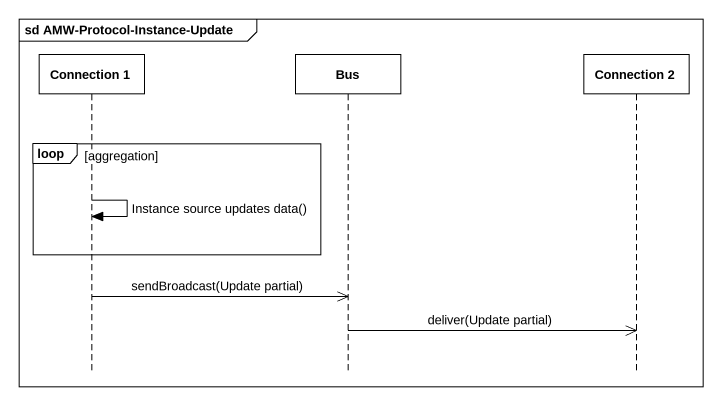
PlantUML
@startuml
mainframe sd AMW-Protocol-Instance-Update
hide footbox
participant "Connection 1" as Connection_1
participant Bus
participant "Connection 2" as Connection_2

loop aggregation
  Connection_1 -> Connection_1 : Instance source updates data()
end
Connection_1 ->> Bus : sendBroadcast(Update partial)
Bus ->> Connection_2 : deliver(Update partial)
@enduml
